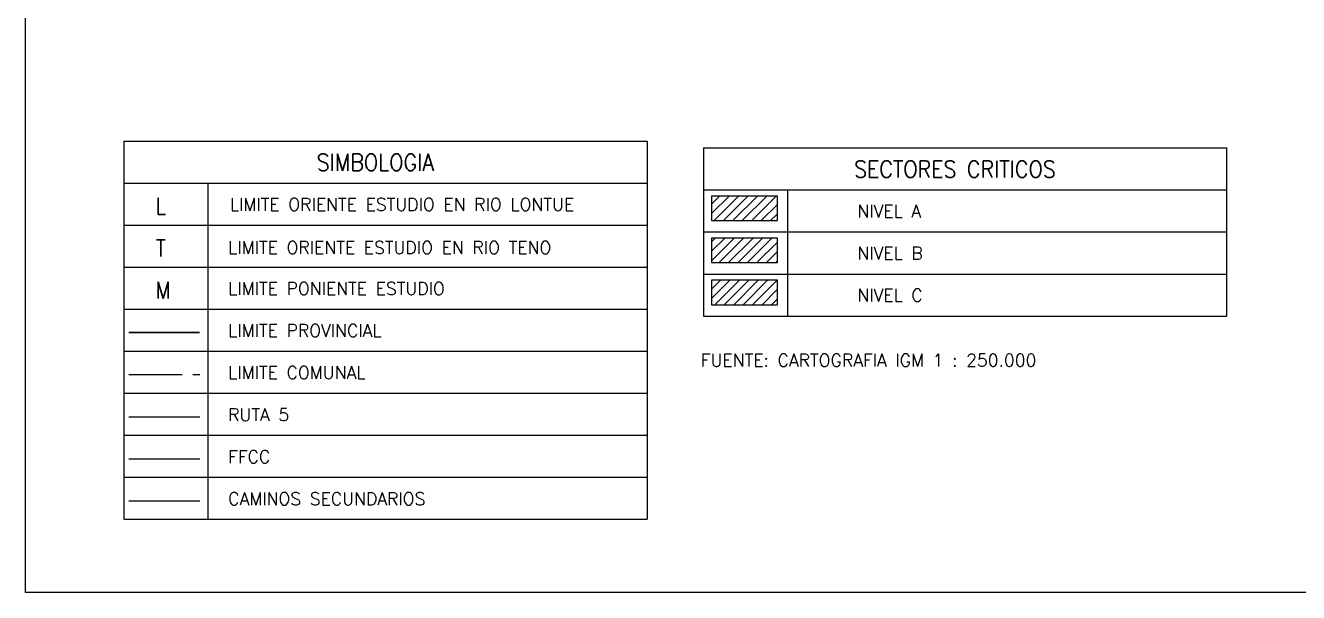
# Model space of a CAD drawing. Extents: x -178 to 82, y -263 to -69.
# Drawn here: x -177.9 to -26.4, y -263.5 to -196 of the extents above; entities that cross this region are included whole.
import ezdxf
from ezdxf.enums import TextEntityAlignment as Align

# ---------------------------------------------------------------- set-up
doc = ezdxf.new("R2010")
doc.units = 0
doc.linetypes.add('PHANTOM', pattern=[63.5, 31.75, -6.35, 6.35, -6.35, 6.35, -6.35])
doc.layers.get('0').update_dxf_attribs({"linetype": 'CONTINUOUS'})
for name, color, linetype in [('3', 3, 'CONTINUOUS'), ('4', 4, 'CONTINUOUS'), ('8', 8, 'CONTINUOUS'), ('CAMINOS', 10, 'CONTINUOUS'), ('CIUDADES', 3, 'CONTINUOUS'), ('COMUNAS', 32, 'CONTINUOUS'), ('FFCC', 7, 'CONTINUOUS'), ('PROVINCIAS', 32, 'CONTINUOUS'), ('RUTA5', 6, 'CONTINUOUS'), ('SECTOR_A', 1, 'CONTINUOUS'), ('SECTOR_B', 40, 'CONTINUOUS'), ('SECTOR_C', 90, 'CONTINUOUS')]:
    doc.layers.add(name, color=color, linetype=linetype)
doc.styles.add('ROMANS', font='romans.shx')
doc.linetypes.add('TRACKS', pattern='A,3.81,[130,ltypeshp.shx,S=6.35,R=0,X=0,Y=0],3.81', length=7.62)
pattern_1 = [(45, (-308.8114, -197.4932), (-0.561266, 0.561266), [])]

# ---------------------------------------------------------------- blocks, each defined once
blk = doc.blocks.new('CARTA')
at = {"layer": '8'}
for p, q in [((124.93, 776.7), (124.93, 521.7)), ((124.93, 521.7), (-69.07, 521.7))]:
    blk.add_line(p, q, dxfattribs=at)

msp = doc.modelspace()

# ---------------------------------------------------------------- hatches: boundary and pattern name
at = {"layer": 'SECTOR_A'}
h = msp.add_hatch(dxfattribs=at)
h.set_pattern_fill('ANSI31', color=256, scale=0.25, style=0)
h.set_pattern_definition(pattern_1)
h.paths.add_polyline_path([(-88.43, -219.27), (-88.43, -216.28), (-96.18, -216.28), (-96.18, -219.27)])
at = {"layer": 'SECTOR_B'}
h = msp.add_hatch(dxfattribs=at)
h.set_pattern_fill('ANSI31', color=256, scale=0.25, style=0)
h.set_pattern_definition(pattern_1)
h.paths.add_polyline_path([(-96.18, -221.28), (-96.18, -224.27), (-88.43, -224.27), (-88.43, -221.28)])
at = {"layer": 'SECTOR_C'}
h = msp.add_hatch(dxfattribs=at)
h.set_pattern_fill('ANSI31', color=256, scale=0.25, style=0)
h.set_pattern_definition(pattern_1)
h.paths.add_polyline_path([(-96.18, -226.28), (-96.18, -229.27), (-88.43, -229.27), (-88.43, -226.28)])

# ---------------------------------------------------------------- linework, layer by layer
for points in [[(-96.18, -216.28), (-88.43, -216.28), (-88.43, -219.27), (-96.18, -219.27)], [(-96.18, -221.28), (-88.43, -221.28), (-88.43, -224.27), (-96.18, -224.27)], [(-96.18, -226.28), (-88.43, -226.28), (-88.43, -229.27), (-96.18, -229.27)]]:
    msp.add_lwpolyline(points, close=True)
at = {"layer": 'CAMINOS', "flags": 128}
msp.add_lwpolyline([(-165.56, -252.55), (-157.11, -252.55)], dxfattribs=at)
at = {"layer": 'CIUDADES'}
for p, q in [((-166.16, -209.76), (-103.91, -209.76)), ((-166.16, -209.76), (-166.16, -254.76)), ((-103.91, -209.76), (-103.91, -254.76)), ((-97.21, -210.58), (-34.96, -210.58)), ((-97.21, -210.58), (-97.21, -230.58)), ((-34.96, -210.58), (-34.96, -230.58)), ((-166.16, -214.76), (-103.91, -214.76)), ((-156.16, -214.76), (-156.16, -254.76)), ((-97.21, -215.58), (-34.96, -215.58)), ((-87.21, -215.58), (-87.21, -230.58)), ((-166.16, -219.76), (-103.91, -219.76)), ((-97.21, -220.58), (-34.96, -220.58)), ((-166.16, -224.76), (-103.91, -224.76)), ((-97.21, -225.58), (-34.96, -225.58)), ((-166.16, -229.76), (-103.91, -229.76)), ((-97.21, -230.58), (-34.96, -230.58)), ((-166.16, -234.76), (-103.91, -234.76)), ((-166.16, -239.76), (-103.91, -239.76)), ((-166.16, -244.76), (-103.91, -244.76)), ((-166.16, -249.76), (-103.91, -249.76)), ((-166.16, -254.76), (-103.91, -254.76))]:
    msp.add_line(p, q, dxfattribs=at)
at = {"layer": 'COMUNAS', "color": 36, "linetype": 'PHANTOM', "ltscale": 0.2, "flags": 128}
msp.add_lwpolyline([(-165.56, -237.55), (-157.11, -237.55)], dxfattribs=at)
at = {"layer": 'FFCC', "linetype": 'TRACKS', "ltscale": 0.2, "flags": 128}
msp.add_lwpolyline([(-165.56, -247.55), (-157.11, -247.55)], dxfattribs=at)
at = {"layer": 'PROVINCIAS', "color": 36, "linetype": 'PHANTOM', "ltscale": 0.2, "const_width": 0.2, "flags": 128}
msp.add_lwpolyline([(-165.56, -232.55), (-157.11, -232.55)], dxfattribs=at)
at = {"layer": 'RUTA5', "color": 6, "flags": 128}
msp.add_lwpolyline([(-165.56, -242.55), (-157.11, -242.55)], dxfattribs=at)

# ---------------------------------------------------------------- block references
at = {"rotation": 270}
msp.add_blockref('CARTA', (-699.56, -138.54), dxfattribs=at)

# ---------------------------------------------------------------- texts
at = {"layer": '3', "style": 'ROMANS'}
for s, p in [('LIMITE ORIENTE ESTUDIO EN RIO LONTUE', (-153.53, -218.05)), ('NIVEL A', (-78.89, -218.86)), ('LIMITE ORIENTE ESTUDIO EN RIO TENO', (-153.74, -223.19)), ('NIVEL B', (-78.89, -223.86)), ('LIMITE PONIENTE ESTUDIO', (-153.74, -228.06)), ('NIVEL C', (-78.89, -228.86)), ('LIMITE PROVINCIAL', (-153.74, -233.06)), ('FUENTE: CARTOGRAFIA IGM 1 : 250.000', (-97.51, -236.59)), ('LIMITE COMUNAL', (-153.74, -238.06)), ('RUTA 5', (-153.74, -243.06)), ('FFCC', (-153.74, -248.06)), ('CAMINOS SECUNDARIOS', (-153.74, -253.06))]:
    msp.add_text(s, height=1.5, dxfattribs=at).set_placement(p)
at = {"layer": '4', "color": 9, "style": 'ROMANS', "width": 0.9}
for s, p in [('SIMBOLOGIA', (-136.23, -213.3)), ('SECTORES CRITICOS', (-67.28, -214.11))]:
    msp.add_text(s, height=2, dxfattribs=at).set_placement(p, align=Align.CENTER)
at = {"layer": '4', "color": 9, "style": 'ROMANS', "width": 0.85}
for s, p in [('L', (-162.34, -218.51)), ('T', (-162.34, -223.51)), ('M', (-162.34, -228.51))]:
    msp.add_text(s, height=2, dxfattribs=at).set_placement(p)

doc.saveas('drawing.dxf')
